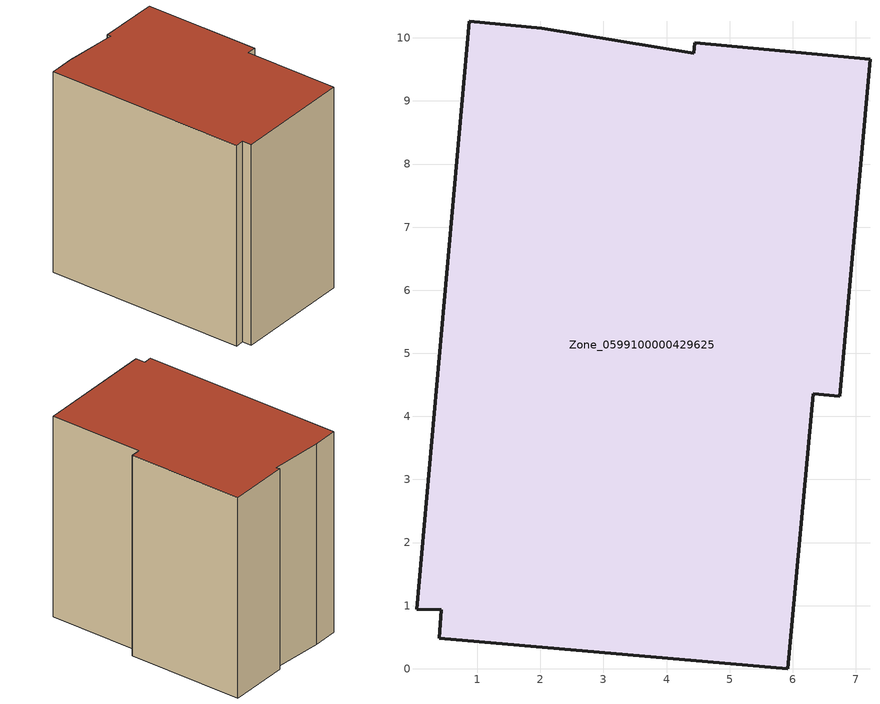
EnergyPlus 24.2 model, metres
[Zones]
Zone_0599100000429625
 floor ground (C_G): 6.74,4.32 6.32,4.36 5.92,0 0.4,0.48 0.43,0.93 0.04,0.94 0.87,10.26 2.02,10.15 4.43,9.76 4.45,9.92 7.22,9.66 z0
 wall outside (C_F): 6.32,4.36 6.74,4.32 7.22,9.66 4.45,9.92 4.43,9.76 2.02,10.15 0.87,10.26 0.04,0.94 0.43,0.93 0.4,0.48 5.92,0 6.32,4.36 z0:9.55
 roof outside (C_R): 0.4,0.48 5.92,0 6.32,4.36 6.74,4.32 7.22,9.66 4.45,9.92 4.43,9.76 2.02,10.15 0.87,10.26 0.04,0.94 0.43,0.93 z9.55
[BUILDING]
Pand.0599100000429625: North Axis=0; Terrain=City; Loads Convergence Tolerance Value=0.04; Temperature Convergence Tolerance Value=0.4; Solar Distribution=FullExterior; Maximum Number of Warmup Days=25; Minimum Number of Warmup Days=1
[Site:Location]
Rotterdam.The.Hague.AP_ZH_NLD Design_Conditions: Latitude=51.96; Longitude=4.45; Time Zone=1; Elevation=-4.5
[SITE:GROUNDTEMPERATURE:BUILDINGSURFACE]
18, 18, 18, 18, 18, 18, 18, 18, 18, 18, 18, 18
[MATERIAL] Thermal Absorptance=0.9; Solar Absorptance=0.7; Visible Absorptance=0.7
Name | Roughness | Thickness | Conductivity | Density | Specific Heat
G.TC.2006-2014 | MediumSmooth | 0.15 | 0.06 | 540 | 1210
F.TC.2006-2014 | Rough | 0.3 | 0.12 | 1920 | 840
R.TC.2006-2014 | MediumRough | 0.2 | 0.08 | 1500 | 1000
[CONSTRUCTION]
C_G: G.TC.2006-2014
C_F: F.TC.2006-2014
C_R: R.TC.2006-2014
[ZONE]
Zone_0599100000429625: Type=1; Multiplier=1; Ceiling Height=Autocalculate; Volume=Autocalculate; Floor Area=autocalculate; Part of Total Floor Area=Yes
[ZONEINFILTRATION:DESIGNFLOWRATE]
Infil_Zone_0599100000429625: Zone or ZoneList or Space or SpaceList=Zone_0599100000429625; Schedule=AlwaysOn; Design Flow Rate Calculation Method=Flow/Area; Flow Rate per Floor Area=0.0015; Constant Term Coefficient=1; Temperature Term Coefficient=0; Velocity Term Coefficient=0; Velocity Squared Term Coefficient=0
[HVACTEMPLATE:ZONE:IDEALLOADSAIRSYSTEM]
Zone_0599100000429625: Maximum Heating Supply Air Temperature=50; Minimum Cooling Supply Air Temperature=13; Maximum Heating Supply Air Humidity Ratio=0.0156; Minimum Cooling Supply Air Humidity Ratio=0.0077; Heating Limit=NoLimit; Cooling Limit=NoLimit; Dehumidification Control Type=ConstantSensibleHeatRatio; Cooling Sensible Heat Ratio=0.7; Dehumidification Setpoint=60; Humidification Control Type=None; Humidification Setpoint=30; Outdoor Air Method=None; Outdoor Air Flow Rate per Person=0.00944; Outdoor Air Flow Rate per Zone Floor Area=0; Outdoor Air Flow Rate per Zone=0; Demand Controlled Ventilation Type=None; Outdoor Air Economizer Type=NoEconomizer; Heat Recovery Type=None; Sensible Heat Recovery Effectiveness=0.7; Latent Heat Recovery Effectiveness=0.65
[ZONECONTROL:THERMOSTAT]
ThermostatControl_Zone_0599100000429625: Zone or ZoneList=Zone_0599100000429625; Control Type Schedule=DualSetpointControlType; Control 1=Thermostat_Zone_0599100000429625; Temperature Difference Between Cutout And Setpoint=0
[THERMOSTATSETPOINT:DUALSETPOINT]
Thermostat_Zone_0599100000429625: Heating Setpoint Temperature Schedule=HeatingSetpoint_Zone_0599100000429625; Cooling Setpoint Temperature Schedule=CoolingSetpoint_Zone_0599100000429625
[SCHEDULE:COMPACT]
HeatingSetpoint_Zone_0599100000429625: Through: 12/31, For: AllDays, Until: 24:00, 21
CoolingSetpoint_Zone_0599100000429625: Through: 12/31, For: AllDays, Until: 24:00, 24
DualSetpointControlType: Through: 12/31, For: AllDays, Until: 24:00, 4
AlwaysOn: Through: 12/31, For: AllDays, Until: 24:00, 1
